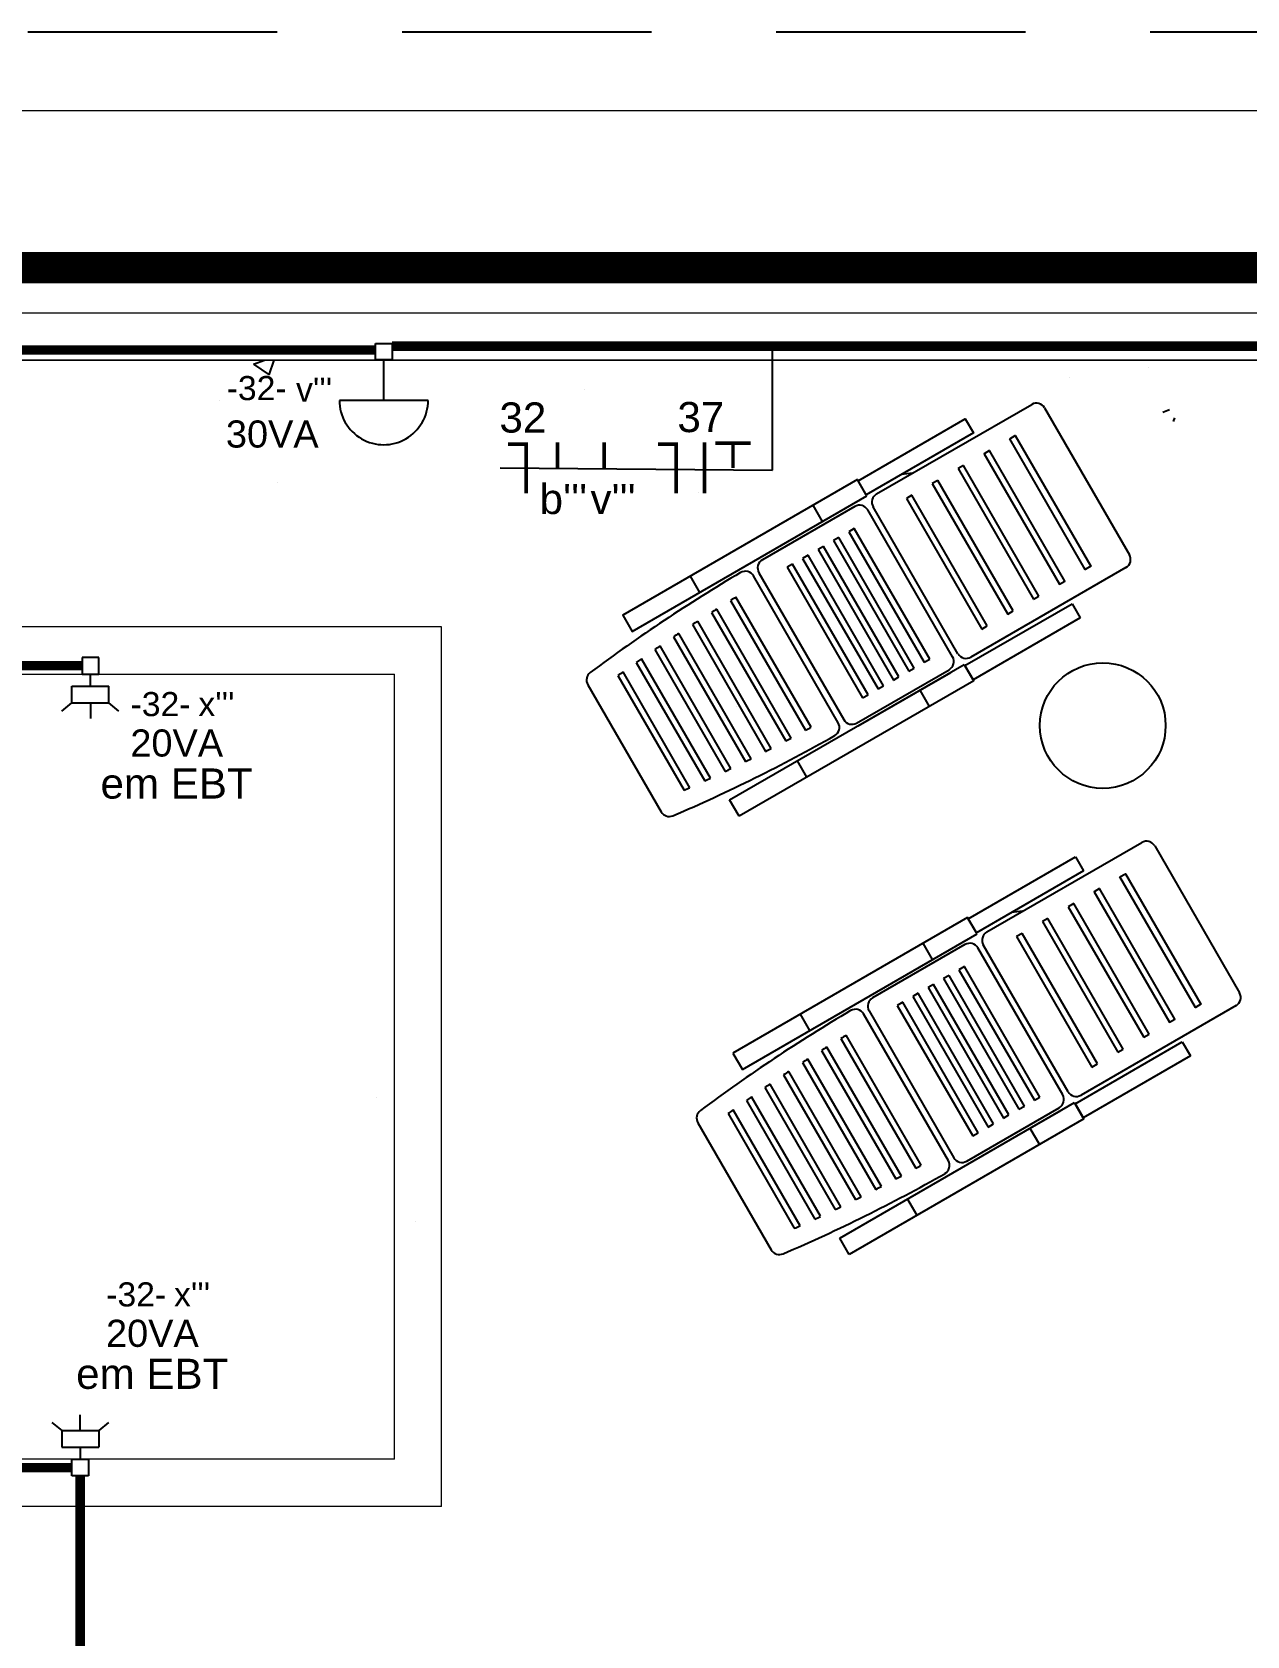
# Model space of a CAD drawing. Header units: millimetres. Extents: x 6597 to 20911, y -10306 to -132.
# Drawn here: x 12064 to 12450, y -5052 to -4541 of the extents above; entities that cross this region are included whole.
import ezdxf

# ---------------------------------------------------------------- set-up
doc = ezdxf.new("R2010")
doc.units = ezdxf.units.MM
doc.header["$LTSCALE"] = 25
doc.header["$MEASUREMENT"] = 0
for name, pattern in [('DASHDOT2', [12.7, 6.35, -3.175, 0, -3.175]), ('Dashed', [0.75, 0.5, -0.25]), ('HIDDEN2', [4.7625, 3.175, -1.5875])]:
    doc.linetypes.add(name, pattern=pattern)
for name, color, linetype in [('CIRCUITOS', 7, 'Continuous'), ('Iluminação1', 1, 'Continuous'), ('LUMINÁRIAS', 1, 'Continuous'), ('MAAI - 01', 8, 'Continuous'), ('MAAI - VEGETAÇÃO', 106, 'Continuous')]:
    doc.layers.add(name, color=color, linetype=linetype)
for name, color, linetype, lineweight in [('EL-Condutos', 5, 'Continuous', 30), ('MAAI - ALVENARIA', 7, 'Continuous', 0), ('TEXTO', 7, 'Continuous', 30)]:
    doc.layers.add(name, color=color, linetype=linetype, lineweight=lineweight)
doc.styles.add('Arial', font='arial.ttf')

# ---------------------------------------------------------------- blocks, each defined once
blk = doc.blocks.new('Arandela 32W')
at = {"layer": 'LUMINÁRIAS', "color": 1}
for p, q in [((18.1535, 14.125), (18.1535, -14.125)), ((0, -2.6515), (0, 2.6515)), ((0, 2.6515), (5.304, 2.6515)), ((5.304, 2.6515), (5.304, -2.6515)), ((18.1535, 0), (5.304, 0)), ((5.304, -2.6515), (0, -2.6515))]:
    blk.add_line(p, q, dxfattribs=at)
blk.add_arc((18.1535, 0), 14.125, 270, 90, dxfattribs=at)

msp = doc.modelspace()

# ---------------------------------------------------------------- linework, layer by layer
at = {"linetype": 'HIDDEN2'}
msp.add_line((15713.63, -4540.99), (9367.5, -4540.99), dxfattribs=at)
at = {"lineweight": 0}
msp.add_line((9392.5, -4565.99), (15688.63, -4565.99), dxfattribs=at)
at = {"color": 7}
for p, q in [((12299.36, -4680.43), (12299.36, -4642.18)), ((12212.65, -4679.73), (12299.36, -4680.43))]:
    msp.add_line(p, q, dxfattribs=at)
for p, q in [((12332.51, -4688.04), (12381.87, -4659.54)), ((12385.97, -4660.64), (12412.97, -4707.4)), ((12343.93, -4681.44), (12340.39, -4681.87)), ((12360.19, -4678.98), (12358.46, -4679.98)), ((12358.46, -4679.98), (12382.46, -4721.55)), ((12384.19, -4720.55), (12360.19, -4678.98)), ((12329.41, -4688.67), (12326.41, -4683.48)), ((12351.96, -4683.73), (12350.23, -4684.73)), ((12350.23, -4684.73), (12374.23, -4726.3)), ((12375.96, -4725.3), (12351.96, -4683.73)), ((12325.58, -4692.04), (12296.14, -4709.04)), ((12315.27, -4696.84), (12312.27, -4691.64)), ((12358.41, -4738.9), (12331.41, -4692.14)), ((12343.74, -4688.48), (12342, -4689.48)), ((12342, -4689.48), (12366, -4731.05)), ((12367.74, -4730.05), (12343.74, -4688.48)), ((12356.68, -4739.9), (12329.68, -4693.14)), ((12320.5, -4701.9), (12318.77, -4702.9)), ((12318.77, -4702.9), (12342.77, -4744.47)), ((12344.5, -4743.47), (12320.5, -4701.9)), ((12325.4, -4699.07), (12323.67, -4700.07)), ((12323.67, -4700.07), (12347.67, -4741.64)), ((12349.4, -4740.64), (12325.4, -4699.07)), ((12310.68, -4707.57), (12308.95, -4708.57)), ((12334.68, -4749.14), (12310.68, -4707.57)), ((12315.59, -4704.73), (12313.86, -4705.73)), ((12313.86, -4705.73), (12337.86, -4747.3)), ((12339.59, -4746.3), (12315.59, -4704.73)), ((12295.04, -4713.14), (12322.04, -4759.9)), ((12305.77, -4710.4), (12304.04, -4711.4)), ((12304.04, -4711.4), (12328.04, -4752.97)), ((12329.77, -4751.97), (12305.77, -4710.4)), ((12308.95, -4708.57), (12332.95, -4750.14)), ((12411.87, -4711.5), (12362.51, -4740)), ((12276.24, -4719.37), (12273.24, -4714.17)), ((12320.29, -4760.88), (12293.32, -4714.16)), ((12286.03, -4721.96), (12309.89, -4763.28)), ((12311.64, -4762.32), (12287.74, -4720.93)), ((12360.61, -4742.71), (12394.74, -4723)), ((12382.46, -4721.55), (12384.19, -4720.55)), ((12394.74, -4723), (12397.34, -4727.51)), ((12298.97, -4769.09), (12275.55, -4728.52)), ((12279.92, -4725.74), (12303.56, -4766.69)), ((12305.33, -4765.75), (12281.62, -4724.68)), ((12397.34, -4727.51), (12363.21, -4747.21)), ((12374.23, -4726.3), (12375.96, -4725.3)), ((12267.86, -4733.55), (12290.77, -4773.23)), ((12292.57, -4772.34), (12269.53, -4732.44)), ((12273.87, -4729.6), (12297.19, -4770)), ((12366, -4731.05), (12367.74, -4730.05)), ((12261.91, -4737.57), (12284.31, -4776.37)), ((12286.12, -4775.5), (12263.57, -4736.44)), ((12257.67, -4740.53), (12256.02, -4741.68)), ((12256.02, -4741.68), (12277.81, -4779.42)), ((12279.63, -4778.58), (12257.67, -4740.53)), ((12285.73, -4785.48), (12360.41, -4742.36)), ((12342.77, -4744.47), (12344.5, -4743.47)), ((12347.67, -4741.64), (12349.4, -4740.64)), ((12360.41, -4742.36), (12363.41, -4747.56)), ((12363.21, -4747.21), (12360.61, -4742.71)), ((12240.58, -4748.8), (12263.92, -4789.23)), ((12250.18, -4745.87), (12271.26, -4782.38)), ((12273.1, -4781.56), (12251.81, -4744.69)), ((12363.41, -4747.56), (12288.73, -4790.68)), ((12326.14, -4761), (12355.58, -4744)), ((12326.64, -4761.86), (12356.08, -4744.86)), ((12337.86, -4747.3), (12339.59, -4746.3)), ((12328.04, -4752.97), (12329.77, -4751.97)), ((12332.95, -4750.14), (12334.68, -4749.14)), ((12346.27, -4750.53), (12349.27, -4755.73)), ((12307.24, -4773.06), (12310.24, -4778.26)), ((12288.73, -4790.68), (12285.73, -4785.48)), ((12367.56, -4827.5), (12416.92, -4799)), ((12361.66, -4823.29), (12395.79, -4803.58)), ((12395.79, -4803.58), (12398.39, -4808.08)), ((12421.02, -4800.1), (12448.02, -4846.87)), ((12398.39, -4808.08), (12364.26, -4827.79)), ((12395.24, -4818.45), (12393.51, -4819.45)), ((12393.51, -4819.45), (12417.51, -4861.02)), ((12419.24, -4860.02), (12395.24, -4818.45)), ((12361.46, -4822.94), (12286.78, -4866.06)), ((12364.46, -4828.14), (12361.46, -4822.94)), ((12364.26, -4827.79), (12361.66, -4823.29)), ((12378.98, -4820.91), (12375.44, -4821.33)), ((12387.01, -4823.2), (12385.28, -4824.2)), ((12385.28, -4824.2), (12409.28, -4865.77)), ((12411.01, -4864.77), (12387.01, -4823.2)), ((12289.78, -4871.25), (12364.46, -4828.14)), ((12378.79, -4827.95), (12377.05, -4828.95)), ((12377.05, -4828.95), (12401.05, -4870.52)), ((12402.79, -4869.52), (12378.79, -4827.95)), ((12360.63, -4831.5), (12331.18, -4848.5)), ((12350.31, -4836.3), (12347.31, -4831.11)), ((12391.73, -4879.37), (12364.73, -4832.6)), ((12393.46, -4878.37), (12366.46, -4831.6)), ((12360.45, -4838.53), (12358.72, -4839.53)), ((12358.72, -4839.53), (12382.72, -4881.1)), ((12384.45, -4880.1), (12360.45, -4838.53)), ((12350.64, -4844.2), (12348.91, -4845.2)), ((12348.91, -4845.2), (12372.91, -4886.77)), ((12374.64, -4885.77), (12350.64, -4844.2)), ((12355.55, -4841.37), (12353.81, -4842.37)), ((12353.81, -4842.37), (12377.81, -4883.93)), ((12379.55, -4882.93), (12355.55, -4841.37)), ((12340.82, -4849.87), (12339.09, -4850.87)), ((12339.09, -4850.87), (12363.09, -4892.43)), ((12364.82, -4891.43), (12340.82, -4849.87)), ((12345.73, -4847.03), (12344, -4848.03)), ((12344, -4848.03), (12368, -4889.6)), ((12369.73, -4888.6), (12345.73, -4847.03)), ((12446.92, -4850.96), (12397.56, -4879.46)), ((12311.29, -4858.83), (12308.29, -4853.64)), ((12355.34, -4900.34), (12328.37, -4853.62)), ((12330.09, -4852.6), (12357.09, -4899.37)), ((12346.69, -4901.79), (12322.79, -4860.39)), ((12417.51, -4861.02), (12419.24, -4860.02)), ((12286.78, -4866.06), (12289.78, -4871.25)), ((12314.97, -4865.21), (12338.61, -4906.15)), ((12340.38, -4905.21), (12316.67, -4864.15)), ((12321.08, -4861.43), (12344.94, -4902.75)), ((12395.66, -4882.18), (12429.79, -4862.47)), ((12409.28, -4865.77), (12411.01, -4864.77)), ((12429.79, -4862.47), (12432.39, -4866.97)), ((12308.92, -4869.07), (12332.24, -4909.47)), ((12334.02, -4908.55), (12310.6, -4867.98)), ((12432.39, -4866.97), (12398.26, -4886.68)), ((12401.05, -4870.52), (12402.79, -4869.52)), ((12321.17, -4914.97), (12298.62, -4875.91)), ((12302.91, -4873.01), (12325.82, -4912.69)), ((12327.62, -4911.8), (12304.58, -4871.9)), ((12292.71, -4880), (12291.07, -4881.15)), ((12291.07, -4881.15), (12312.86, -4918.89)), ((12314.68, -4918.04), (12292.71, -4880)), ((12296.96, -4877.04), (12319.36, -4915.83)), ((12382.72, -4881.1), (12384.45, -4880.1)), ((12285.23, -4885.33), (12306.31, -4921.85)), ((12308.15, -4921.03), (12286.86, -4884.15)), ((12320.78, -4924.95), (12395.46, -4881.83)), ((12361.18, -4900.46), (12390.63, -4883.46)), ((12361.68, -4901.33), (12391.13, -4884.33)), ((12372.91, -4886.77), (12374.64, -4885.77)), ((12377.81, -4883.93), (12379.55, -4882.93)), ((12395.46, -4881.83), (12398.46, -4887.03)), ((12398.26, -4886.68), (12395.66, -4882.18)), ((12275.62, -4888.27), (12298.97, -4928.7)), ((12398.46, -4887.03), (12323.78, -4930.14)), ((12363.09, -4892.43), (12364.82, -4891.43)), ((12368, -4889.6), (12369.73, -4888.6)), ((12381.31, -4890), (12384.31, -4895.19)), ((12342.29, -4912.53), (12345.29, -4917.72)), ((12323.78, -4930.14), (12320.78, -4924.95))]:
    msp.add_line(p, q)
for points in [[(12329.21, -4688.32), (12326.61, -4683.82), (12360.74, -4664.11), (12363.34, -4668.62)], [(12374.91, -4670.48), (12376.64, -4669.48), (12400.64, -4711.05), (12398.91, -4712.05)], [(12368.42, -4674.23), (12366.69, -4675.23), (12390.69, -4716.8), (12392.42, -4715.8)], [(12409.96, -4809.95), (12411.69, -4808.95), (12435.69, -4850.52), (12433.96, -4851.52)], [(12403.47, -4813.7), (12401.73, -4814.7), (12425.73, -4856.27), (12427.47, -4855.27)]]:
    msp.add_lwpolyline(points, close=True)
msp.add_lwpolyline([(12326.41, -4683.48), (12251.73, -4726.59), (12254.73, -4731.79), (12329.41, -4688.67)])
for centre, radius, start, end in [((12383.37, -4662.14), 3, 30, 120), ((12327.08, -4694.64), 3, 30, 120), ((12334.01, -4690.64), 3, 120, 210), ((12410.37, -4708.9), 3, 300, 30), ((12559.43, -5170.89), 531.63, 120.5519, 126.7455), ((12290.72, -4715.66), 3, 30, 120.5519), ((12297.64, -4711.64), 3, 120, 210), ((12559.43, -5170.89), 525.63, 121.1232, 121.3413), ((12559.43, -5170.89), 525.63, 122.6891, 122.9074), ((12559.43, -5170.89), 525.63, 121.9062, 122.1243), ((12559.43, -5170.89), 525.63, 123.472, 123.6904), ((12559.43, -5170.89), 525.63, 124.2549, 124.4735), ((12354.08, -4741.4), 3, 300, 30), ((12361.01, -4737.4), 3, 210, 300), ((12243.17, -4747.3), 3, 126.7455, 210), ((12559.43, -5170.89), 525.63, 125.8206, 126.0398), ((12057.8, -4302.05), 525.63, 298.6587, 298.8768), ((12317.69, -4762.38), 3, 299.4481, 30), ((12324.64, -4758.4), 3, 210, 300), ((12057.8, -4302.05), 531.63, 293.2545, 299.4481), ((12057.8, -4302.05), 525.63, 297.0926, 297.3109), ((12057.8, -4302.05), 525.63, 297.8757, 298.0938), ((12057.8, -4302.05), 525.63, 296.3096, 296.528), ((12057.8, -4302.05), 525.63, 294.7434, 294.9623), ((12057.8, -4302.05), 525.63, 295.5265, 295.7451), ((12057.8, -4302.05), 525.63, 293.9602, 294.1794), ((12266.51, -4787.73), 3, 210, 293.2545), ((12418.42, -4801.6), 3, 30, 120), ((12369.06, -4830.1), 3, 120, 210), ((12362.13, -4834.1), 3, 30, 120), ((12332.68, -4851.1), 3, 120, 210), ((12445.42, -4848.37), 3, 300, 30), ((12594.48, -5310.36), 531.63, 120.5519, 126.7455), ((12325.77, -4855.12), 3, 30, 120.5519), ((12594.48, -5310.36), 525.63, 121.1232, 121.3413), ((12594.48, -5310.36), 525.63, 121.9062, 122.1243), ((12594.48, -5310.36), 525.63, 122.6891, 122.9074), ((12594.48, -5310.36), 525.63, 124.2549, 124.4735), ((12594.48, -5310.36), 525.63, 123.472, 123.6904), ((12389.13, -4880.87), 3, 300, 30), ((12396.06, -4876.87), 3, 210, 300), ((12278.22, -4886.77), 3, 126.7455, 210), ((12594.48, -5310.36), 525.63, 125.8206, 126.0398), ((12092.85, -4441.52), 525.63, 298.6587, 298.8768), ((12352.74, -4901.84), 3, 299.4481, 30), ((12359.68, -4897.87), 3, 210, 300), ((12092.85, -4441.52), 531.63, 293.2545, 299.4481), ((12092.85, -4441.52), 525.63, 297.8757, 298.0938), ((12092.85, -4441.52), 525.63, 296.3096, 296.528), ((12092.85, -4441.52), 525.63, 297.0926, 297.3109), ((12092.85, -4441.52), 525.63, 295.5265, 295.7451), ((12092.85, -4441.52), 525.63, 293.9602, 294.1794), ((12092.85, -4441.52), 525.63, 294.7434, 294.9623), ((12301.56, -4927.2), 3, 210, 293.2545)]:
    msp.add_arc(centre, radius, start, end)
at = {"layer": 'CIRCUITOS'}
for points, const_width in [([(12215.18, -4672.17), (12221.09, -4672.17)], 1.16), ([(12220.92, -4671.6), (12220.92, -4687.86)], 1.16), ([(12220.92, -4671.6), (12220.92, -4687.86)], 1.16), ([(12230.92, -4671.6), (12230.92, -4679.73)], 1.16), ([(12245.79, -4671.6), (12245.79, -4679.73)], 1.16), ([(12262.95, -4672.17), (12268.86, -4672.17)], 1.16), ([(12268.69, -4671.6), (12268.69, -4687.86)], 1.16), ([(12277.7, -4671.6), (12277.7, -4687.86)], 1.16), ([(12281.2, -4671.89), (12292.44, -4671.89)], 1.11), ([(12286.82, -4671.89), (12286.82, -4679.73)], 1.11)]:
    msp.add_lwpolyline(points, dxfattribs=dict(at, const_width=const_width))
at = {"layer": 'EL-Condutos', "const_width": 3}
for points in [[(12172.98, -4642.18), (11803.96, -4642.18)], [(12547.32, -4640.99), (12178.3, -4640.99)]]:
    msp.add_lwpolyline(points, dxfattribs=at)
at = {"layer": 'EL-Condutos', "linetype": 'Dashed', "const_width": 3}
for points in [[(11906.66, -4742.75), (12079.6, -4742.75)], [(11906.66, -5548.49), (11985.54, -5548.49), (11985.54, -4998.05), (12076.36, -4998.05)]]:
    msp.add_lwpolyline(points, dxfattribs=at)
msp.add_lwpolyline([(12469.44, -5117.48), (12099.01, -5117.48, -0.414214), (12079.01, -5097.48), (12079.01, -5000.7)], format="xyb", dxfattribs=at)
at = {"layer": 'Iluminação1'}
for p, q in [((12084.91, -4740.09), (12079.6, -4740.09)), ((12079.6, -4740.09), (12079.6, -4745.4)), ((12084.91, -4740.09), (12079.6, -4740.09)), ((12079.6, -4740.09), (12079.6, -4745.4)), ((12084.91, -4745.4), (12084.91, -4740.09)), ((12084.91, -4745.4), (12084.91, -4740.09)), ((12079.6, -4745.4), (12084.91, -4745.4)), ((12079.6, -4745.4), (12084.91, -4745.4)), ((12082.26, -4749.21), (12082.26, -4745.4)), ((12082.26, -4749.21), (12082.26, -4745.4)), ((12076.36, -4749.21), (12088.15, -4749.21)), ((12076.36, -4749.21), (12088.15, -4749.21)), ((12076.36, -4754.52), (12076.36, -4749.21)), ((12088.15, -4754.52), (12088.15, -4749.21)), ((12073.2, -4757.17), (12076.36, -4754.52)), ((12076.36, -4754.52), (12088.15, -4754.52)), ((12076.36, -4754.52), (12088.15, -4754.52)), ((12082.26, -4754.52), (12082.26, -4759.57)), ((12091.31, -4757.17), (12088.15, -4754.52)), ((12069.96, -4983.63), (12073.12, -4986.28)), ((12079.01, -4986.28), (12079.01, -4981.22)), ((12088.07, -4983.63), (12084.91, -4986.28)), ((12073.12, -4986.28), (12084.91, -4986.28)), ((12073.12, -4986.28), (12084.91, -4986.28)), ((12073.12, -4986.28), (12073.12, -4991.58)), ((12084.91, -4986.28), (12084.91, -4991.58)), ((12073.12, -4991.58), (12084.91, -4991.58)), ((12073.12, -4991.58), (12084.91, -4991.58)), ((12079.01, -4991.58), (12079.01, -4995.4)), ((12079.01, -4991.58), (12079.01, -4995.4)), ((12076.36, -4995.4), (12081.66, -4995.4)), ((12076.36, -5000.7), (12076.36, -4995.4)), ((12076.36, -4995.4), (12081.66, -4995.4)), ((12076.36, -5000.7), (12076.36, -4995.4)), ((12081.66, -4995.4), (12081.66, -5000.7)), ((12081.66, -4995.4), (12081.66, -5000.7)), ((12081.66, -5000.7), (12076.36, -5000.7)), ((12081.66, -5000.7), (12076.36, -5000.7))]:
    msp.add_line(p, q, dxfattribs=at)
at = {"layer": 'MAAI - 01'}
msp.add_circle((12404.5, -4761.79), 20, dxfattribs=at)
at = {"layer": 'MAAI - ALVENARIA'}
for p, q in [((9533.86, -4630.4), (15548.86, -4630.4)), ((9548.86, -4645.4), (13709.17, -4645.4)), ((13709.17, -4645.4), (9548.86, -4645.4)), ((12194.01, -4730.4), (11614.01, -4730.4)), ((12194.01, -5010.4), (12194.01, -4730.4)), ((11629.01, -4745.4), (12179.01, -4745.4)), ((12179.01, -4995.4), (12179.01, -4745.4)), ((12179.01, -4995.4), (11979.01, -4995.4)), ((12194.01, -5010.4), (11994.01, -5010.4))]:
    msp.add_line(p, q, dxfattribs=at)
at = {"layer": 'MAAI - VEGETAÇÃO', "linetype": 'Continuous', "transparency": 33554559}
for p, q in [((12134.22, -4646.74), (12137.71, -4645.4)), ((12134.22, -4646.74), (12139.2, -4650.09)), ((12139.2, -4650.09), (12140.77, -4645.4)), ((12175.3, -4650.87), (12175.3, -4650.87)), ((12394.05, -4651.09), (12394.05, -4651.09)), ((12419.08, -4647.79), (12419.08, -4647.79)), ((12239.52, -4654.71), (12239.52, -4654.71)), ((12123.36, -4658.37), (12123.36, -4658.37)), ((12123.36, -4658.37), (12123.36, -4658.37)), ((12423.57, -4662.02), (12425.74, -4661.18)), ((12427.01, -4664.96), (12427.41, -4663.76)), ((12141.92, -4684.28), (12141.92, -4684.28)), ((12141.92, -4684.28), (12141.92, -4684.28)), ((12275.9, -4687.72), (12275.9, -4687.72)), ((12287.83, -4755.6), (12287.83, -4755.6)), ((12283.94, -4760.17), (12283.94, -4760.17)), ((12173.19, -4880.17), (12173.19, -4880.17)), ((12173.19, -4880.17), (12173.19, -4880.17)), ((12185.59, -4919.82), (12185.59, -4919.82))]:
    msp.add_line(p, q, dxfattribs=at)
at = {"layer": 'TEXTO', "color": 7, "const_width": 10}
msp.add_lwpolyline([(9517.5, -8720.99), (15641.57, -8720.99), (15641.57, -4615.99), (9517.5, -4615.99)], close=True, dxfattribs=at)

# ---------------------------------------------------------------- block references
at = {"layer": 'Iluminação1', "rotation": 269.9999999999999}
msp.add_blockref('Arandela 32W', (12175.63, -4640.09), dxfattribs=at)
msp.add_blockref('Arandela 32W', (12175.63, -4640.09), dxfattribs=at)

# ---------------------------------------------------------------- texts
at = {"layer": 'CIRCUITOS', "linetype": 'DASHDOT2', "style": 'Arial'}
for s, height, p in [('-32-', 7.68, (12125.64, -4658.18)), ("v'''", 7.68, (12147.72, -4658.65)), ('32', 9.6, (12212.46, -4668.5)), ('37', 9.6, (12269.1, -4668.36)), ('30VA', 8.64, (12125.39, -4673.28)), ("b'''", 9.6, (12225.24, -4694.43)), ("v'''", 9.6, (12241.44, -4694.43)), ('-32-', 7.68, (12095.05, -4758.79)), ("x'''", 7.68, (12116.63, -4758.77)), ('20VA', 8.64, (12094.98, -4771.66)), ('em EBT', 9.6, (12085.48, -4785.04)), ('-32-', 7.68, (12087.3, -4946.73)), ("x'''", 7.68, (12108.88, -4946.71)), ('20VA', 8.64, (12087.23, -4959.6)), ('em EBT', 9.6, (12077.73, -4972.98))]:
    msp.add_text(s, height=height, dxfattribs=at).set_placement(p)

doc.saveas('drawing.dxf')
